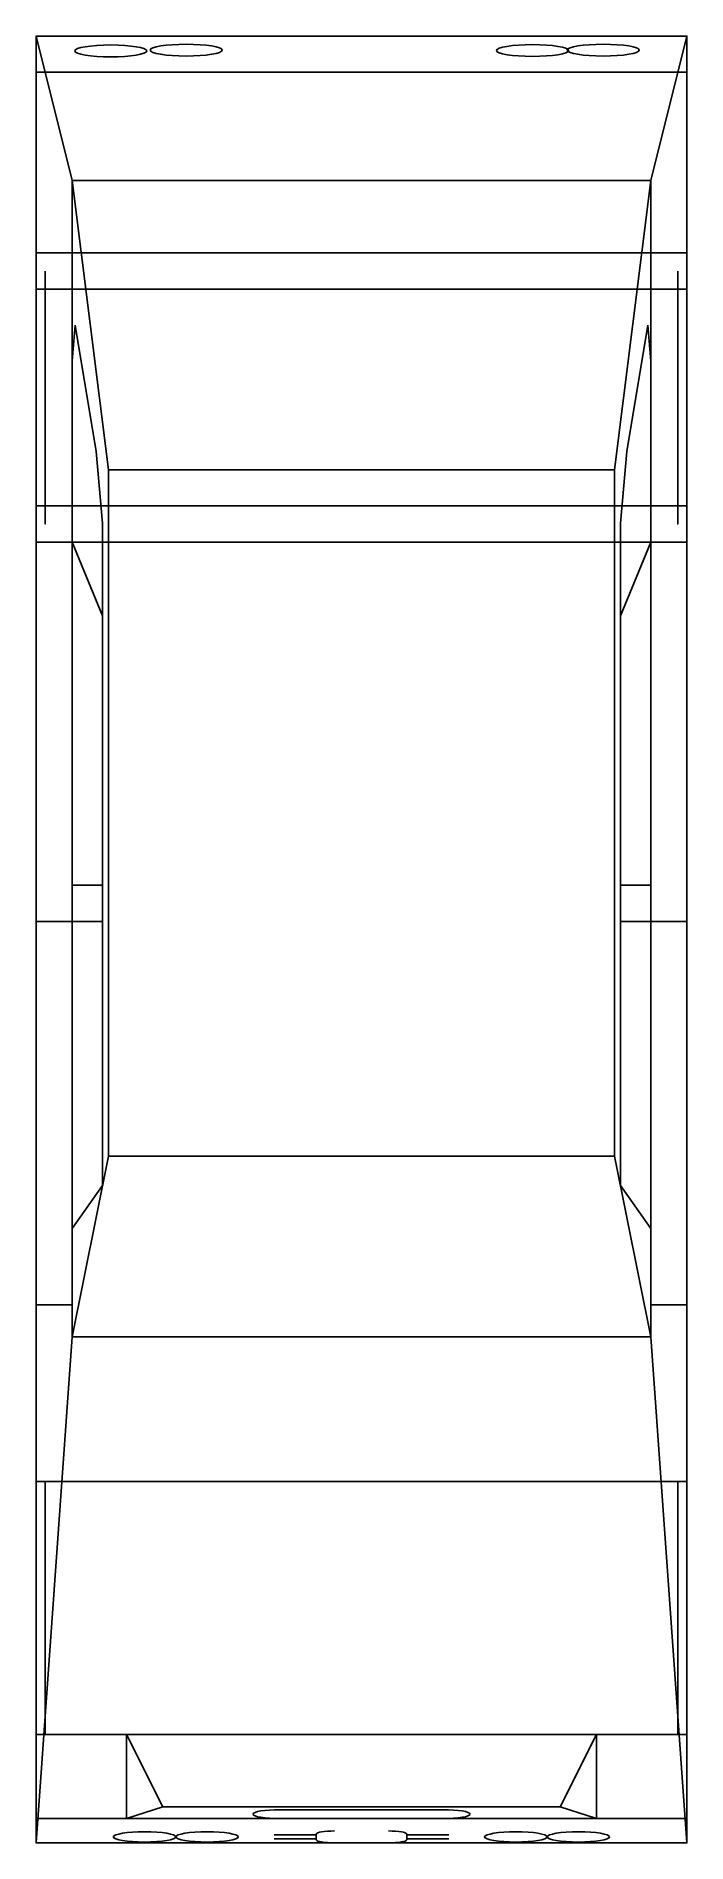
# Model space of a CAD drawing. Extents: x -1.36 to 0, y 0 to 3.78.
import ezdxf

# ---------------------------------------------------------------- set-up
doc = ezdxf.new("R2010")
doc.units = 0
doc.header["$LTSCALE"] = 10
doc.layers.get('0').update_dxf_attribs({"linetype": 'CONTINUOUS'})
doc.layers.add('VEIC_3D', color=7, linetype='CONTINUOUS')

# ---------------------------------------------------------------- blocks, each defined once
blk = doc.blocks.new('RODA_ARO_PNEU')
at = {"layer": 'VEIC_3D'}
for p, q in [((207.5, 143.1, -23.6), (284.6, 9.4, -23.6)), ((227.3, 154.6, -23.6), (304.5, 20.9, -23.6)), ((319.1, 179.2, -23.6), (319.1, 24.8, -23.6)), ((342, 179.2, -23.6), (342, 24.8, -23.6)), ((433.9, 154.6, -23.6), (356.7, 20.9, -23.6)), ((453.7, 143.1, -23.6), (376.5, 9.4, -23.6)), ((128.8, 56.1, -23.6), (262.5, -21.1, -23.6)), ((140.2, 75.9, -23.6), (273.9, -1.3, -23.6)), ((520.9, 75.9, -23.6), (387.2, -1.3, -23.6)), ((532.4, 56.1, -23.6), (398.7, -21.1, -23.6)), ((104.2, -35.8, -23.6), (258.5, -35.8, -23.6)), ((557, -35.8, -23.6), (402.6, -35.8, -23.6)), ((104.2, -58.7, -23.6), (258.5, -58.7, -23.6)), ((128.8, -150.5, -23.6), (262.5, -73.3, -23.6)), ((140.2, -170.3, -23.6), (273.9, -93.2, -23.6)), ((520.9, -170.3, -23.6), (387.2, -93.2, -23.6)), ((532.4, -150.5, -23.6), (398.7, -73.3, -23.6)), ((557, -58.7, -23.6), (402.6, -58.7, -23.6)), ((207.5, -237.6, -23.6), (284.6, -103.9, -23.6)), ((227.3, -249, -23.6), (304.5, -115.3, -23.6)), ((319.1, -273.6, -23.6), (319.1, -119.3, -23.6)), ((342, -273.6, -23.6), (342, -119.3, -23.6)), ((433.9, -249, -23.6), (356.7, -115.3, -23.6)), ((453.7, -237.6, -23.6), (376.5, -103.9, -23.6))]:
    blk.add_line(p, q, dxfattribs=at)
for radius in [330.6, 226.7, 72.9]:
    blk.add_circle((330.6, -47.2, -23.6), radius, dxfattribs=at)

msp = doc.modelspace()

# ---------------------------------------------------------------- linework, layer by layer
at = {"color": 0, "extrusion": (-1, 4e-16, 6e-16)}
for p, q in [((-1.2845, 3.098, 0.2267), (-1.2783, 3.1735, 0.2639)), ((-1.3601, 1.1254, -0.3778), (-1.3601, 2.5319, -0.3778)), ((-1.3601, 1.9268), (-1.3601, 1.9268, -0.3778)), ((-1.3601, 1.1254), (-1.3601, 1.1254, -0.3778))]:
    msp.add_line(p, q, dxfattribs=at)
at = {"color": 0, "extrusion": (-0.986394, 4e-16, 0.164399)}
for p, q in [((-1.2783, 3.1735, 0.2639), (-1.2348, 2.9091, 0.5248)), ((-1.2845, 1.0578, 0.2267), (-1.2845, 3.098, 0.2267)), ((-1.2348, 2.9091, 0.5248), (-1.2211, 2.7598, 0.607)), ((-1.2211, 2.7598, 0.607), (-1.2211, 1.3748, 0.607)), ((-1.2845, 2.7202, 0.2267), (-1.2211, 2.5659, 0.607)), ((-1.2845, 2.0023, 0.2267), (-1.2211, 2.0023, 0.607)), ((-1.2845, 1.9268, 0.2267), (-1.2211, 1.9268, 0.607)), ((-1.2845, 1.2845, 0.2267), (-1.2211, 1.3748, 0.607))]:
    msp.add_line(p, q, dxfattribs=at)
at = {"color": 0, "extrusion": (0.986394, -2e-16, 0.164399)}
for p, q in [((-0.0818, 3.1735, 0.2639), (-0.1252, 2.9091, 0.5248)), ((-0.0756, 3.098, 0.2267), (-0.0818, 3.1735, 0.2639)), ((-0.0756, 1.0578, 0.2267), (-0.0756, 3.098, 0.2267)), ((-0.1252, 2.9091, 0.5248), (-0.1389, 2.7598, 0.607)), ((-0.1389, 2.7598, 0.607), (-0.1389, 1.3748, 0.607)), ((-0.0756, 2.7202, 0.2267), (-0.1389, 2.5659, 0.607)), ((-0.0756, 2.0023, 0.2267), (-0.1389, 2.0023, 0.607)), ((-0.0756, 1.9268, 0.2267), (-0.1389, 1.9268, 0.607)), ((-0.0756, 1.9268, 0.2267), (-0.1389, 1.9268, 0.607)), ((-0.0756, 1.2845, 0.2267), (-0.1389, 1.3748, 0.607))]:
    msp.add_line(p, q, dxfattribs=at)
at = {"color": 0, "extrusion": (-0.948683, 3e-16, 0.316228)}
for p, q in [((-1.2845, 2.7202, 0.2267), (-1.3601, 2.7202)), ((-1.2845, 1.9268, 0.2267), (-1.3601, 1.9268)), ((-1.2845, 1.1254, 0.2267), (-1.3601, 1.1254))]:
    msp.add_line(p, q, dxfattribs=at)
at = {"color": 0, "extrusion": (0.948683, -2e-16, 0.316228)}
for p, q in [((-0.0756, 2.7202, 0.2267), (0, 2.7202)), ((-0.0756, 1.9268, 0.2267), (0, 1.9268)), ((-0.0756, 1.1254, 0.2267), (0, 1.1254))]:
    msp.add_line(p, q, dxfattribs=at)
at = {"color": 0, "extrusion": (1, -1e-16, -5e-16)}
for p, q in [((0, 1.1254, -0.3778), (0, 2.5319, -0.3778)), ((0, 1.9268), (0, 1.9268, -0.3778)), ((0, 1.1254), (0, 1.1254, -0.3778))]:
    msp.add_line(p, q, dxfattribs=at)
at = {"color": 0, "extrusion": (-2e-16, -0.986394, -0.164399)}
for p, q in [((-0.9067, 0.0602, -0.3609), (-0.9067, 0.0599, -0.3594)), ((-0.5093, 0.0693, -0.4161), (-0.8508, 0.0693, -0.4161)), ((-0.8508, 0.0507, -0.3043), (-0.5093, 0.0507, -0.3043)), ((-0.4534, 0.0599, -0.3594), (-0.4534, 0.0602, -0.3609)), ((-1.1334, 0), (-1.039, 0)), ((-0.7367, 0), (-1.0767, 0)), ((-0.7745, 0.0166, -0.0994), (-0.8628, 0.0166, -0.0994)), ((-0.7745, 0.0083, -0.0497), (-0.8628, 0.0083, -0.0497)), ((-0.7745, 0.0186, -0.1118), (-0.7745, 0.0062, -0.0373)), ((-0.2834, 0), (-0.6234, 0)), ((-0.5856, 0.0062, -0.0373), (-0.5856, 0.0186, -0.1118))]:
    msp.add_line(p, q, dxfattribs=at)
at = {"color": 0, "extrusion": (2e-16, -0.986394, -0.164399)}
for p, q in [((-0.5856, 0.0166, -0.0994), (-0.4972, 0.0166, -0.0994)), ((-0.5856, 0.0083, -0.0497), (-0.4972, 0.0083, -0.0497))]:
    msp.add_line(p, q, dxfattribs=at)
at = {"color": 0, "extrusion": (0, 0.986394, -0.164399)}
for centre in [(1.2041, 0.4331, 3.7266), (1.0465, 0.443, 3.7266), (0.3226, 0.438, 3.7266), (0.1748, 0.443, 3.7266)]:
    msp.add_circle(centre, 0.0753, dxfattribs=at)
at = {"color": 0, "extrusion": (0, -0.986394, -0.164399)}
for centre in [(-1.1334, -0.0756), (-1.0028, -0.0756), (-0.3573, -0.0756), (-0.2267, -0.0756)]:
    msp.add_circle(centre, 0.0653, dxfattribs=at)
at = {"color": 0, "extrusion": (-1, 4e-16, 6e-16)}
msp.add_arc((-2.133, 0.0567, 1.3601), 0.5899, 185.5198, 227.4439, dxfattribs=at)
at = {"color": 0, "extrusion": (1, -1e-16, -5e-16)}
msp.add_arc((2.133, 0.0567), 0.5899, 312.5561, 354.4802, dxfattribs=at)
at = {"color": 0, "extrusion": (-2e-16, -0.986394, -0.164399)}
for centre, radius, start, end in [((-0.8508, -0.3659), 0.0559, 180, 270), ((-0.8508, -0.3644), 0.0559, 90, 180), ((-0.5093, -0.3659), 0.0559, 270, 0), ((-0.5093, -0.3644), 0.0559, 0, 90), ((-0.7367, -0.1133), 0.0378, 180, 270), ((-0.7367, -0.0378), 0.0378, 90, 180), ((-0.6234, -0.1133), 0.0378, 270, 0), ((-0.6234, -0.0378), 0.0378, 0, 90)]:
    msp.add_arc(centre, radius, start, end, dxfattribs=at)
at = {"color": 0}
for points in [[(-1.3601, 0), (-1.2845, 1.0578, 0.2267), (-1.2845, 3.4758, 0.2267), (-1.3601, 3.778)], [(-0.0756, 3.4758, 0.2267), (0, 3.778), (-1.3601, 3.778), (-1.2845, 3.4758, 0.2267)], [(0, 3.7024, -0.4534), (0, 3.778), (-1.3601, 3.778), (-1.3601, 3.7024, -0.4534)], [(0, 3.778), (-0.0756, 3.4758, 0.2267), (-0.0756, 1.0578, 0.2267), (0, 0)], [(0, 3.7024, -0.4534), (-1.3601, 3.7024, -0.4534), (-1.3601, 3.3246, -0.4534), (0, 3.3246, -0.4534)], [(-1.209, 2.8713, 0.68), (-1.2845, 3.4758, 0.2267), (-1.2845, 1.0578, 0.2267), (-1.209, 1.4356, 0.68)], [(-0.1511, 2.8713, 0.68), (-0.0756, 3.4758, 0.2267), (-1.2845, 3.4758, 0.2267), (-1.209, 2.8713, 0.68)], [(-0.0756, 3.4758, 0.2267), (-0.1511, 2.8713, 0.68), (-0.1511, 1.4356, 0.68), (-0.0756, 1.0578, 0.2267)], [(0, 3.3246, -0.4534), (0, 3.2491, -0.2267), (-1.3601, 3.2491, -0.2267), (-1.3601, 3.3246, -0.4534)], [(-1.3601, 3.3246, -0.4534), (0, 3.3246, -0.4534), (0, 3.2491, -0.2267), (-1.3601, 3.2491, -0.2267)], [(0, 3.2491, -0.2267), (-1.3601, 3.2491, -0.2267), (-1.3601, 2.7957, -0.2267), (0, 2.7957, -0.2267)], [(-0.1511, 1.4356, 0.68), (-0.1511, 2.8713, 0.68), (-1.209, 2.8713, 0.68), (-1.209, 1.4356, 0.68)], [(0, 2.7957, -0.2267), (0, 2.7202, -0.4534), (-1.3601, 2.7202, -0.4534), (-1.3601, 2.7957, -0.2267)], [(0, 2.7202, -0.4534), (-1.3601, 2.7202, -0.4534), (-1.3601, 0.7556, -0.4534), (0, 0.7556, -0.4534)], [(-0.0756, 1.0578, 0.2267), (-0.1511, 1.4356, 0.68), (-1.209, 1.4356, 0.68), (-1.2845, 1.0578, 0.2267)], [(0, 0), (-0.0756, 1.0578, 0.2267), (-1.2845, 1.0578, 0.2267), (-1.3601, 0)], [(-1.3601, 0.2267, -0.3778), (-1.3601, 0.0507, -0.3043), (-1.1712, 0.0507, -0.3043), (-1.1712, 0.2267, -0.3778)], [(-1.1712, 0.2267, -0.5289), (-1.0956, 0.0756, -0.4534), (-0.2645, 0.0756, -0.4534), (-0.1889, 0.2267, -0.5289)], [(-1.1712, 0.2267, -0.5289), (-1.0956, 0.0756, -0.4534), (-1.1712, 0.0507, -0.3043), (-1.1712, 0.2267, -0.3778)], [(-0.1889, 0.2267, -0.3778), (-0.1889, 0.0507, -0.3043), (-0.2645, 0.0756, -0.4534), (-0.1889, 0.2267, -0.5289)], [(0, 0.2267, -0.3778), (0, 0.0507, -0.3043), (-0.1889, 0.0507, -0.3043), (-0.1889, 0.2267, -0.3778)], [(0, 0.0507, -0.3043), (0, 0), (-1.3601, 0), (-1.3601, 0.0507, -0.3043)], [(-1.1712, 0.0507, -0.3043), (-1.0956, 0.0756, -0.4534), (-0.2645, 0.0756, -0.4534), (-0.1889, 0.0507, -0.3043)]]:
    msp.add_3dface(points, dxfattribs=at)
for points, invisible_edges in [([(-1.3601, 3.7024, -0.4534), (-1.3601, 3.778), (-1.3601, 3.2491, -0.2267), (-1.3601, 3.3246, -0.4534)], 2), ([(-1.3601, 1.889), (-1.3601, 2.7957, -0.2267), (-1.3601, 3.2491, -0.2267), (-1.3601, 3.778)], 5), ([(0, 3.778), (0, 3.2491, -0.2267), (0, 2.7957, -0.2267), (0, 1.7316)], 5), ([(0, 3.7024, -0.4534), (0, 3.778), (0, 3.2491, -0.2267), (0, 3.3246, -0.4534)], 2), ([(-1.3601, 2.7957, -0.2267), (-1.3601, 2.7202, -0.4534), (-1.3601, 0.7556, -0.3778), (-1.3601, 1.889)], 14), ([(0, 2.7202, -0.4534), (0, 2.7957, -0.2267), (0, 1.7316), (0, 0.7556, -0.3778)], 14), ([(-1.3601, 0.7556, -0.4534), (-1.3601, 0.7556, -0.3778), (-1.3601, 2.7202, -0.4534)], 2), ([(0, 0.7556, -0.4534), (0, 0.7556, -0.3778), (0, 2.7202, -0.4534)], 2), ([(-1.3601, 0.6955, -0.2816), (-1.3601, 0.7556, -0.3778), (-1.3601, 1.889), (-1.3601, 1.5742)], 10), ([(0, 0.6955, -0.2816), (0, 0.7556, -0.3778), (0, 1.889), (0, 1.5742)], 10), ([(-1.3601, 0.6023, -0.2168), (-1.3601, 0.6955, -0.2816), (-1.3601, 1.5742), (-1.3601, 1.2593)], 10), ([(0, 0.6023, -0.2168), (0, 0.6955, -0.2816), (0, 1.5742), (0, 1.2593)], 10), ([(-1.3601, 0.4911, -0.194), (-1.3601, 0.6023, -0.2168), (-1.3601, 1.2593), (-1.3601, 0.9445)], 10), ([(0, 0.4911, -0.194), (0, 0.6023, -0.2168), (0, 1.2593), (0, 0.9445)], 10), ([(-1.3601, 0.38, -0.2168), (-1.3601, 0.4911, -0.194), (-1.3601, 0.9445), (-1.3601, 0.6297)], 10), ([(0, 0.38, -0.2168), (0, 0.4911, -0.194), (0, 0.9445), (0, 0.6297)], 10), ([(-1.3601, 0.2868, -0.2816), (-1.3601, 0.38, -0.2168), (-1.3601, 0.6297), (-1.3601, 0.3148)], 10), ([(0, 0.2868, -0.2816), (0, 0.38, -0.2168), (0, 0.6297), (0, 0.3148)], 10), ([(-1.3601, 0.2267, -0.3778), (-1.3601, 0.2868, -0.2816), (-1.3601, 0.3148), (-1.3601, 0)], 10), ([(0, 0.2267, -0.3778), (0, 0.2868, -0.2816), (0, 0.3148), (0, 0)], 10), ([(-1.3601, 0.2267, -0.3778), (-1.3601, 0.0507, -0.3043), (-1.3601, 0)], 8), ([(0, 0.2267, -0.3778), (0, 0.0507, -0.3043), (0, 0)], 8)]:
    msp.add_3dface(points, dxfattribs=dict(at, invisible_edges=invisible_edges))

# ---------------------------------------------------------------- block references
at = {"color": 0, "extrusion": (-1, -1.0971e-16, -5.0153e-16), "xscale": -0.0008, "yscale": 0.0008, "zscale": 0.0008}
for p in [(-2.7578, -0.4534, 1.3601), (-0.2267, -0.3778, 1.3601)]:
    msp.add_blockref('RODA_ARO_PNEU', p, dxfattribs=at)
at = {"color": 0, "extrusion": (1, -1.0971e-16, -5.0153e-16), "xscale": 0.0008, "yscale": 0.0008, "zscale": 0.0008}
for p in [(2.7578, -0.4534), (0.2267, -0.3778)]:
    msp.add_blockref('RODA_ARO_PNEU', p, dxfattribs=at)

doc.saveas('drawing.dxf')
